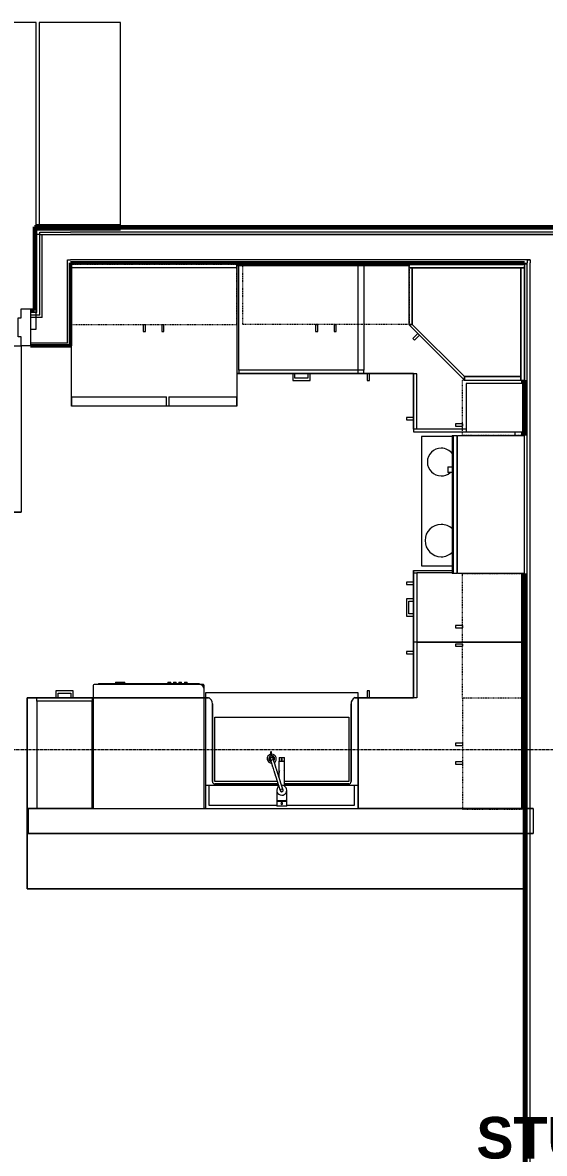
# Model space of a CAD drawing. Header units: inches. Extents: x -4218 to -1830, y 9767 to 12426.
# Drawn here: x -3029.1 to -2916.3, y 11447.9 to 11692.6 of the extents above; entities that cross this region are included whole.
import ezdxf

# ---------------------------------------------------------------- set-up
doc = ezdxf.new("R2010")
doc.units = ezdxf.units.IN
doc.header["$MEASUREMENT"] = 0
doc.linetypes.add('Dash', pattern=[0.25, 0.125, -0.125])
doc.linetypes.add('Grid Line 1_2_', pattern=[0.875, 0.5, -0.125, 0.125, -0.125])
for name, color, linetype, lineweight in [('0-1', 7, 'Continuous', 5), ('0-2', 252, 'Continuous', 9), ('0-3', 10, 'Continuous', 9), ('A-AREA-IDEN', 2, 'Continuous', 9), ('A-DOOR-1', 10, 'Continuous', 9), ('A-DOOR-2', 50, 'Continuous', 20), ('A-DOOR-FRAM-1', 50, 'Continuous', 20), ('A-FLOR-1', 253, 'Continuous', 9), ('A-FLOR-2', 252, 'Continuous', 9), ('A-FLOR-3', 10, 'Continuous', 9), ('A-FLOR-4', 192, 'Continuous', 9), ('A-WALL-1', 7, 'Continuous', 50), ('A-WALL-2', 250, 'Continuous', 13), ('A-WALL-3', 253, 'Continuous', 9), ('A-WALL-4', 252, 'Continuous', 9), ('A-WALL-5', 254, 'Continuous', 9), ('A-WALL-7', 113, 'Continuous', 9), ('I-WALL-1', 7, 'Continuous', 50), ('P-SANR-FIXT-1', 10, 'Continuous', 9), ('P-SANR-FIXT-3', 252, 'Continuous', 9), ('Q-CASE', 31, 'Continuous', 9), ('Q-CASE-1', 253, 'Continuous', 9), ('Q-CASE-2', 252, 'Continuous', 9), ('Q-CASE-3', 10, 'Continuous', 9), ('Q-CASE-4', 10, 'Dash', 9), ('Q-CASE-5', 254, 'Continuous', 9), ('Q-SPCQ-1', 10, 'Continuous', 9), ('Q-SPCQ-2', 253, 'Continuous', 9), ('Q-SPCQ-3', 252, 'Continuous', 9), ('S-GRID-1', 1, 'Grid Line 1_2_', 9)]:
    doc.layers.add(name, color=color, linetype=linetype, lineweight=lineweight)
doc.styles.add('Century Gothic_B', font='GOTHICB.TTF', dxfattribs={"height": 9})

# ---------------------------------------------------------------- blocks, each defined once
blk = doc.blocks.new('Refrigerator_-_Side-by-Side_6047 - 36_ X 30_-1372843-BACKGROUND - 2ND FLOOR')
at = {"layer": 'Q-SPCQ-1'}
for p, q in [((-17.88, 15.58), (17.87, 15.58)), ((-17.88, -14.42), (-17.88, 15.58)), ((-17.88, 15.58), (-3.13, 15.58)), ((-17.88, 15.58), (-17.88, 13.58)), ((-3.13, 13.58), (-3.13, 15.58)), ((-2.63, 15.58), (17.87, 15.58)), ((-2.63, 15.58), (-2.63, 13.58)), ((17.87, 15.58), (17.87, -14.42)), ((17.87, 13.58), (17.87, 15.58)), ((-3.13, 13.58), (-17.88, 13.58)), ((17.87, 13.58), (-2.63, 13.58)), ((17.87, -14.42), (-17.88, -14.42))]:
    blk.add_line(p, q, dxfattribs=at)
blk = doc.blocks.new('Range - 24_ x 30_-V99-BACKGROUND - 2ND FLOOR')
at = {"layer": 'Q-SPCQ-1'}
blk.add_line((29.25, -22), (30, -22), dxfattribs=at)
for centre, radius, start, end in [((6.5, -6), 3.5, 360, 180), ((23.5, -6), 3, 0, 180), ((6.5, -6), 3.5, 180, 223.5717), ((6.5, -6), 3.5, 316.3821, 0), ((23.5, -6), 3, 180, 219.948), ((23.5, -6), 3, 306.1227, 0), ((6.5, -6), 3.5, 261.0228, 278.9772)]:
    blk.add_arc(centre, radius, start, end, dxfattribs=at)
blk = doc.blocks.new('Dishwasher_15404 - 34_ counter-V100-BACKGROUND - 2ND FLOOR')
at = {"layer": 'Q-SPCQ-1'}
for p, q in [((26.68, 0), (24.02, 0)), ((26.87, -22.93), (26.87, -0.2)), ((27.12, -1.09), (26.87, -1.09)), ((27.12, -1.09), (27.12, -22.91)), ((27.37, -4.82), (27.12, -4.82)), ((27.37, -4.82), (27.37, -5.81)), ((27.12, -6.79), (27.37, -6.79)), ((27.37, -5.81), (27.37, -6.79)), ((27.37, -16.15), (27.12, -16.15)), ((27.12, -16.74), (27.37, -16.74)), ((27.37, -16.15), (27.37, -16.74)), ((27.37, -17.33), (27.12, -17.33)), ((27.12, -17.92), (27.37, -17.92)), ((27.37, -18.51), (27.12, -18.51)), ((27.12, -19.1), (27.37, -19.1)), ((27.37, -17.33), (27.37, -17.92)), ((27.37, -18.51), (27.37, -19.1)), ((27.37, -19.69), (27.12, -19.69)), ((27.12, -20.28), (27.37, -20.28)), ((27.37, -19.69), (27.37, -20.28)), ((24.02, -24), (25.8, -24)), ((25.8, -24), (26.68, -24)), ((27.12, -22.91), (26.87, -22.91)), ((26.87, -23.8), (26.87, -22.93))]:
    blk.add_line(p, q, dxfattribs=at)
for centre, radius, start, end in [((26.68, -0.2), 0.197, 360, 90), ((26.68, -0.2), 0.197, 15, 90), ((25.8, -22.93), 1.07, 270, 0), ((26.68, -23.8), 0.197, 270, 0)]:
    blk.add_arc(centre, radius, start, end, dxfattribs=at)
at = {"layer": 'Q-SPCQ-2'}
blk.add_line((0, 0), (0, -24), dxfattribs=at)
at = {"layer": 'Q-SPCQ-3'}
for p, q in [((24.02, 0), (0.02, 0)), ((0.02, -24), (24.02, -24))]:
    blk.add_line(p, q, dxfattribs=at)
blk = doc.blocks.new('30quot_MicrowaveVent_11166 - 70cm miele oven-2804781-BACKGROUND - 2ND FLOOR')
at = {"layer": 'Q-CASE-3'}
for p, q in [((15.68, 15.6), (-14.2, 15.6)), ((-14.2, 15.39), (-14.2, 15.6)), ((-14.2, 14.61), (-14.2, 15.39)), ((15.68, 15.39), (-14.2, 15.39)), ((8.88, 16.6), (7.69, 16.6)), ((7.69, 15.63), (7.69, 16.55)), ((8.88, 16.55), (8.88, 15.63)), ((15.68, 15.6), (15.68, 15.39)), ((15.68, 15.39), (15.68, 14.61)), ((15.68, 14.61), (-14.2, 14.61)), ((-14.2, 0), (-14.2, 14.49)), ((-14.2, 14.49), (15.68, 14.49)), ((15.68, 14.49), (15.68, 0)), ((-14.2, 0), (15.68, 0))]:
    blk.add_line(p, q, dxfattribs=at)
blk = doc.blocks.new('300 Series Wall Hung Cabinet_302 - 36_ x 36_-2570919-BACKGROUND - 2ND FLOOR')
at = {"layer": 'Q-CASE-3'}
for p, q in [((-1.76, 14.69), (-2.25, 14.69)), ((-2.25, 14.69), (-2.25, 13.19)), ((-1.76, 13.19), (-1.76, 14.69)), ((2.24, 14.69), (1.75, 14.69)), ((1.75, 14.69), (1.75, 13.19)), ((2.24, 13.19), (2.24, 14.69)), ((-1.76, 13.19), (-2.25, 13.19)), ((2.24, 13.19), (1.75, 13.19))]:
    blk.add_line(p, q, dxfattribs=at)
at = {"layer": 'Q-CASE-4'}
for p, q in [((-18, 0.19), (-18, 13.19)), ((-18, 13.19), (18, 13.19)), ((18, 13.19), (18, 0.19)), ((18, 0.19), (-18, 0.19))]:
    blk.add_line(p, q, dxfattribs=at)
blk = doc.blocks.new('300 Series Wall Hung Cabinet_302 - 18_ x 36_-2362919-BACKGROUND - 2ND FLOOR')
at = {"layer": 'Q-CASE-3'}
for p, q in [((-2.25, -13.19), (-1.76, -13.19)), ((-2.25, -13.19), (-2.25, -14.69)), ((-1.76, -14.69), (-1.76, -13.19)), ((1.75, -13.19), (2.24, -13.19)), ((1.75, -13.19), (1.75, -14.69)), ((2.24, -14.69), (2.24, -13.19)), ((-2.25, -14.69), (-1.76, -14.69)), ((1.75, -14.69), (2.24, -14.69))]:
    blk.add_line(p, q, dxfattribs=at)
at = {"layer": 'Q-CASE-4'}
for p, q in [((18, -0.19), (-18, -0.19)), ((-18, -0.19), (-18, -13.19)), ((18, -13.19), (18, -0.19)), ((-18, -13.19), (18, -13.19))]:
    blk.add_line(p, q, dxfattribs=at)
blk = doc.blocks.new('Base Cabinet 3 Drawer 230 - Base Cabinet 3 Drawer 230 27_-V101-BACKGROUND - 2ND FLOOR')
at = {"layer": 'Q-CASE-1'}
for p, q in [((-12.76, -0.38), (-12.76, -0.01)), ((14.24, -0.01), (14.24, -0.38)), ((-1.14, -24), (-0.64, -24)), ((2.61, -24), (2.11, -24))]:
    blk.add_line(p, q, dxfattribs=at)
at = {"layer": 'Q-CASE-2'}
for p, q in [((-12.76, 0), (14.24, 0)), ((-12.76, -23.25), (-12.76, -0.38)), ((14.24, -0.38), (14.24, -23.25)), ((-12.76, -23.25), (-12.76, -24)), ((14.24, -23.25), (-12.76, -23.25)), ((-12.76, -24), (14.24, -24)), ((-1.14, -24), (-0.64, -24)), ((2.61, -24), (2.11, -24)), ((14.24, -24), (14.24, -23.25))]:
    blk.add_line(p, q, dxfattribs=at)
at = {"layer": 'Q-CASE-3'}
for p, q in [((-1.14, -24), (-1.14, -25.5)), ((-0.64, -25), (-0.64, -24)), ((2.11, -24), (2.11, -25)), ((2.61, -25.5), (2.61, -24)), ((-1.14, -25.5), (2.61, -25.5)), ((2.11, -25), (-0.64, -25))]:
    blk.add_line(p, q, dxfattribs=at)
at = {"layer": 'Q-CASE-5'}
for p, q in [((-1.14, -24), (-0.64, -24)), ((2.61, -24), (2.11, -24))]:
    blk.add_line(p, q, dxfattribs=at)
blk = doc.blocks.new('Vanity Cabinet-Double Door - 33_-V102-BACKGROUND - 2ND FLOOR')
at = {"layer": 'Q-CASE-1'}
blk.add_line((-15.76, 0), (17.24, 0), dxfattribs=at)
blk.add_line((-15.76, 0), (17.24, 0), dxfattribs=at)
at = {"layer": 'Q-CASE-2'}
for p, q in [((-15.76, 5.09), (-15.76, 0.02)), ((-15.76, 5.09), (-15.76, 0.02)), ((-15.01, 5.09), (-15.01, 0.75)), ((16.49, 0.75), (16.49, 5.09)), ((17.24, 0.02), (17.24, 5.09)), ((17.24, 0.02), (17.24, 5.09)), ((-15.01, 0.75), (-0.34, 0.75)), ((1.82, 0.75), (16.49, 0.75))]:
    blk.add_line(p, q, dxfattribs=at)
blk = doc.blocks.new('Base Cabinet 4 Drawer 254 - Base Cabinet 4 Drawer 254 12_-2569780-BACKGROUND - 2ND FLOOR')
at = {"layer": 'Q-CASE-2'}
for p, q in [((-5.26, 24), (6.74, 24)), ((-5.26, 23.25), (-5.26, 24)), ((6.74, 23.25), (-5.26, 23.25)), ((-5.26, 23.25), (-5.26, 0)), ((-0.64, 24), (-1.14, 24)), ((2.11, 24), (2.61, 24)), ((6.74, 24), (6.74, 23.25)), ((6.74, 0), (6.74, 23.25)), ((-5.26, 0), (6.74, 0))]:
    blk.add_line(p, q, dxfattribs=at)
at = {"layer": 'Q-CASE-3'}
for p, q in [((2.61, 25.5), (-1.14, 25.5)), ((-1.14, 25.5), (-1.14, 24.02)), ((-0.64, 24.02), (-0.64, 25)), ((-0.64, 25), (2.11, 25)), ((2.11, 25), (2.11, 24.02)), ((2.61, 24.02), (2.61, 25.5))]:
    blk.add_line(p, q, dxfattribs=at)
blk = doc.blocks.new('kitchen_faucet_14143 - kitchen_faucet_14143-V80-BACKGROUND - 2ND FLOOR')
at = {"layer": 'P-SANR-FIXT-1'}
for p, q in [((-6.3, 0.57), (-7.09, 0.57)), ((-7.09, -0.57), (-7.09, 0.57)), ((-0.9, 0.59), (-6.3, 0.59)), ((-6.3, 0.51), (-6.3, 0.59)), ((-6.3, 0.42), (-6.3, 0.5)), ((-6.3, 0.3), (-6.3, 0.4)), ((-6.3, 0.29), (-6.3, 0.15)), ((-6.3, 0.15), (-6.3, 0.29)), ((-6.3, 0.15), (-6.3, -0.15)), ((-6.3, -0.15), (-6.3, 0.15)), ((-3.97, 0.59), (-4.89, 0.59)), ((2.26, 1.08), (0, 1.08)), ((2.34, 1.02), (2.1, 1.02)), ((2.26, 1.08), (2.26, -1.08)), ((3.44, 1.08), (2.34, 1.08)), ((2.34, -1.08), (2.34, 1.08)), ((3.44, 1.08), (3.44, -1.08)), ((-7.58, -2.2), (-8.24, -2.2)), ((-8.24, -2.4), (-7.58, -2.4)), ((-7.41, -2.04), (-6.99, -1.91)), ((-7.09, -0.57), (-6.3, -0.57)), ((-6.3, -0.15), (-6.3, -0.29)), ((-6.3, -0.29), (-6.3, -0.15)), ((-6.3, -0.4), (-6.3, -0.3)), ((-6.3, -0.5), (-6.3, -0.42)), ((-6.3, -0.59), (-6.3, -0.57)), ((-6.3, -0.59), (-2.83, -0.59)), ((-4.89, -0.59), (-3.97, -0.59)), ((-0.94, -0.59), (-0.9, -0.59)), ((0, -1.08), (2.26, -1.08)), ((2.1, -1.02), (2.34, -1.02)), ((2.34, -1.08), (3.44, -1.08)), ((-6.81, -2.46), (-7.23, -2.59))]:
    blk.add_line(p, q, dxfattribs=at)
at = {"layer": 'P-SANR-FIXT-1', "flags": 128}
for points in [[(-0.06, 0.29), (-0.07, 0.29), (-0.07, 0.29), (-0.07, 0.29), (-0.07, 0.29), (-0.07, 0.29), (-0.08, 0.28), (-0.08, 0.28), (-0.09, 0.28), (-0.1, 0.28), (-0.1, 0.28), (-0.11, 0.27), (-0.26, 0.23), (-0.28, 0.22), (-0.3, 0.22), (-0.46, 0.16), (-0.49, 0.16), (-0.51, 0.15), (-0.54, 0.14), (-0.57, 0.13), (-0.6, 0.12), (-0.63, 0.11), (-0.66, 0.1), (-0.69, 0.09), (-0.72, 0.08), (-0.75, 0.07), (-0.78, 0.06), (-0.82, 0.05), (-0.85, 0.04), (-0.89, 0.03), (-0.92, 0.02), (-0.96, 0.01), (-1, 0), (-1.04, -0.02), (-1.07, -0.03), (-1.11, -0.04), (-1.15, -0.05), (-1.2, -0.07), (-1.24, -0.08), (-1.28, -0.09), (-1.32, -0.11), (-1.37, -0.12), (-1.41, -0.14), (-1.46, -0.15), (-1.5, -0.16), (-1.55, -0.18), (-1.6, -0.19), (-1.65, -0.21), (-1.69, -0.23), (-1.74, -0.24), (-1.79, -0.26), (-2.49, -0.48), (-2.55, -0.5), (-2.61, -0.51), (-2.67, -0.53), (-2.72, -0.55), (-2.78, -0.57), (-2.84, -0.59), (-2.9, -0.61), (-2.96, -0.62), (-3.02, -0.64), (-3.08, -0.66), (-3.14, -0.68), (-3.19, -0.7), (-3.25, -0.72), (-3.31, -0.74), (-3.37, -0.76), (-3.43, -0.77), (-3.49, -0.79), (-3.55, -0.81), (-3.61, -0.83), (-3.67, -0.85), (-3.73, -0.87), (-3.79, -0.89), (-3.85, -0.91), (-3.91, -0.92), (-3.97, -0.94), (-4.03, -0.96), (-4.09, -0.98), (-4.15, -1), (-4.21, -1.02), (-4.26, -1.04), (-4.32, -1.05), (-4.94, -1.25), (-4.99, -1.27), (-5.04, -1.28), (-5.09, -1.3), (-5.15, -1.31), (-5.2, -1.33), (-5.44, -1.41), (-5.48, -1.42), (-5.53, -1.43), (-5.57, -1.45), (-5.62, -1.46), (-5.66, -1.48), (-5.7, -1.49), (-5.75, -1.5), (-5.79, -1.52), (-5.83, -1.53), (-5.87, -1.54), (-5.91, -1.56), (-5.95, -1.57), (-5.99, -1.58), (-6.02, -1.59), (-6.06, -1.6), (-6.1, -1.61), (-6.13, -1.63), (-6.17, -1.64), (-6.2, -1.65), (-6.23, -1.66), (-6.26, -1.67), (-6.3, -1.68), (-6.33, -1.69), (-6.36, -1.7), (-6.38, -1.71), (-6.41, -1.71), (-6.44, -1.72), (-6.47, -1.73), (-6.49, -1.74), (-6.52, -1.75), (-6.54, -1.76), (-6.57, -1.76), (-6.59, -1.77), (-6.61, -1.78), (-6.63, -1.78), (-6.65, -1.79), (-6.67, -1.8), (-6.69, -1.8), (-6.71, -1.81), (-6.73, -1.81), (-6.74, -1.82), (-6.76, -1.82), (-6.77, -1.83), (-6.79, -1.83), (-6.8, -1.84), (-6.81, -1.84), (-6.83, -1.84), (-6.84, -1.85), (-6.85, -1.85), (-6.86, -1.85), (-6.87, -1.86), (-6.87, -1.86), (-6.88, -1.86), (-6.89, -1.86), (-6.89, -1.87), (-6.9, -1.87), (-6.9, -1.87), (-6.9, -1.87), (-6.91, -1.87), (-6.91, -1.87), (-6.91, -1.87)], [(0.27, 0.18), (0.21, 0.23), (0.15, 0.28), (0.08, 0.3), (0, 0.3), (-0.08, 0.28), (-0.15, 0.25), (-0.2, 0.2), (-0.24, 0.13), (-0.27, 0.06), (-0.27, -0.02)], [(-0.22, -0.16), (-0.17, -0.22), (-0.1, -0.26), (-0.03, -0.28), (0.05, -0.29), (0.13, -0.27), (0.19, -0.23), (0.25, -0.18), (0.29, -0.12), (0.31, -0.04), (0.32, 0.03), (0.3, 0.11), (0.27, 0.18)], [(-6.56, -2), (-6.61, -1.94), (-6.67, -1.9), (-6.74, -1.87), (-6.82, -1.86), (-6.9, -1.87), (-6.97, -1.9), (-7.03, -1.94), (-7.08, -2), (-7.1, -2.08), (-7.11, -2.15)], [(-7.11, -2.15), (-7.1, -2.23), (-7.08, -2.3), (-7.03, -2.36), (-6.97, -2.41), (-6.9, -2.44), (-6.82, -2.45), (-6.74, -2.44), (-6.67, -2.41), (-6.61, -2.36), (-6.56, -2.3), (-6.53, -2.23), (-6.52, -2.15)], [(0.11, -0.27), (0.11, -0.27), (0.11, -0.27), (0.11, -0.28), (0.11, -0.28), (0.1, -0.28), (0.1, -0.28), (0.09, -0.28), (0.09, -0.28), (0.08, -0.28), (0.07, -0.29), (0.06, -0.29), (-0.08, -0.34), (-0.1, -0.34), (-0.12, -0.35), (-0.14, -0.35), (-0.16, -0.36), (-0.18, -0.37), (-0.2, -0.37), (-0.23, -0.38), (-0.25, -0.39), (-0.27, -0.4), (-0.3, -0.4), (-0.32, -0.41), (-0.35, -0.42), (-0.38, -0.43), (-0.41, -0.44), (-0.44, -0.45), (-0.46, -0.46), (-0.5, -0.47), (-0.53, -0.48), (-0.56, -0.49), (-0.59, -0.5), (-0.62, -0.51), (-0.66, -0.52), (-0.69, -0.53), (-0.73, -0.54), (-0.77, -0.55), (-0.8, -0.56), (-0.84, -0.58), (-0.88, -0.59), (-0.92, -0.6), (-0.96, -0.61), (-1, -0.63), (-1.04, -0.64), (-1.08, -0.65), (-1.13, -0.67), (-1.17, -0.68), (-1.22, -0.69), (-1.26, -0.71), (-1.31, -0.72), (-1.35, -0.74), (-1.4, -0.75), (-1.45, -0.77), (-1.5, -0.78), (-1.54, -0.8), (-1.59, -0.81), (-1.64, -0.83), (-1.69, -0.84), (-1.75, -0.86), (-1.8, -0.88), (-1.85, -0.89), (-1.9, -0.91), (-1.96, -0.93), (-2.01, -0.94), (-2.06, -0.96), (-2.12, -0.98), (-2.18, -1), (-2.23, -1.01), (-2.29, -1.03), (-2.34, -1.05), (-2.4, -1.07), (-2.46, -1.09), (-2.52, -1.1), (-2.57, -1.12), (-2.63, -1.14), (-2.69, -1.16), (-2.75, -1.18), (-2.81, -1.2), (-2.87, -1.21), (-2.93, -1.23), (-2.99, -1.25), (-3.05, -1.27), (-3.1, -1.29), (-3.16, -1.31), (-3.22, -1.33), (-3.28, -1.35), (-3.34, -1.37), (-3.4, -1.38), (-3.46, -1.4), (-3.52, -1.42), (-3.58, -1.44), (-3.64, -1.46), (-3.7, -1.48), (-3.76, -1.5), (-3.82, -1.52), (-3.88, -1.53), (-3.94, -1.55), (-4, -1.57), (-4.05, -1.59), (-4.11, -1.61), (-4.74, -1.8), (-4.79, -1.82), (-4.84, -1.84), (-4.89, -1.85), (-4.94, -1.87), (-4.99, -1.89), (-5.22, -1.96), (-5.27, -1.97), (-5.32, -1.99), (-5.36, -2), (-5.41, -2.02), (-5.45, -2.03), (-5.49, -2.04), (-5.54, -2.06), (-5.58, -2.07), (-5.62, -2.08), (-5.66, -2.1), (-5.7, -2.11), (-5.74, -2.12), (-5.78, -2.13), (-5.82, -2.15), (-5.85, -2.16), (-5.89, -2.17), (-5.93, -2.18), (-5.96, -2.19), (-6, -2.2), (-6.03, -2.21), (-6.06, -2.22), (-6.09, -2.23), (-6.13, -2.24), (-6.16, -2.25), (-6.19, -2.26), (-6.21, -2.27), (-6.24, -2.28), (-6.27, -2.29), (-6.3, -2.3), (-6.32, -2.3), (-6.35, -2.31), (-6.37, -2.32), (-6.39, -2.33), (-6.42, -2.33), (-6.44, -2.34), (-6.46, -2.35), (-6.48, -2.35), (-6.5, -2.36), (-6.52, -2.37), (-6.54, -2.37), (-6.55, -2.38), (-6.57, -2.38), (-6.59, -2.39), (-6.6, -2.39), (-6.61, -2.4), (-6.63, -2.4), (-6.64, -2.41), (-6.65, -2.41), (-6.66, -2.41), (-6.67, -2.42), (-6.68, -2.42), (-6.69, -2.42), (-6.7, -2.42), (-6.7, -2.43), (-6.71, -2.43), (-6.72, -2.43), (-6.72, -2.43), (-6.72, -2.43), (-6.73, -2.43), (-6.73, -2.43), (-6.73, -2.43), (-6.73, -2.43)]]:
    blk.add_lwpolyline(points, dxfattribs=at)
at = {"layer": 'P-SANR-FIXT-1'}
for centre, radius, start, end in [((-6.69, 0), 0.118, 0, 180), ((0, 0), 1.08, 360, 180), ((2.88, 0), 0.197, 0, 180), ((-6.83, -2.16), 0.984, 34.6289, 180), ((-6.83, -2.16), 0.984, 180, 183.6246), ((-6.83, -2.16), 0.984, 195, 360), ((-6.83, -2.16), 0.63, 45, 180), ((-6.83, -2.16), 0.63, 180, 349.6916), ((-6.83, -2.16), 0.591, 168.6397, 180), ((-6.83, -2.16), 0.591, 180, 227.1165), ((-6.83, -2.16), 0.591, 47.2269, 168.6397), ((-6.83, -2.16), 0.591, 227.1165, 345.2352), ((-6.69, 0), 0.118, 180, 360), ((0, 0), 1.08, 180, 182.3811), ((0, 0), 1.08, 212.5288, 360), ((2.88, 0), 0.197, 180, 0)]:
    blk.add_arc(centre, radius, start, end, dxfattribs=at)
for centre, major_axis, ratio, start_param, end_param in [((-3.97, 0), (0, 0.591), 0.906308, 6.021386, 6.806784), ((-8.24, -2.3), (0, 0.0984), 0.984808, 4.712389, 7.853982), ((-8.24, -2.3), (0, 0.0984), 0.984808, 1.570796, 4.712389), ((-3.97, 0), (0, 0.591), 0.906308, 2.617994, 3.403392)]:
    blk.add_ellipse(centre, major_axis=major_axis, ratio=ratio, start_param=start_param, end_param=end_param, dxfattribs=at)
blk = doc.blocks.new('Stainless Steel Farmhous Kitchen Sink - Stainless Steel Farmhous Kitchen Sink-V103-BACKGROUND - 2ND FLOOR')
at = {"layer": 'P-SANR-FIXT-1'}
for p, q in [((-31, -16.96), (-31, -3)), ((-31, -3), (-17.08, -3)), ((-15.62, -3), (-2, -3)), ((-2, -3), (-2, -16.96)), ((-2, -16.96), (-31, -16.96)), ((-33, -21.17), (-33, -22.2)), ((0, -22.2), (0, -21.17)), ((-33, -22.2), (0, -22.2))]:
    blk.add_line(p, q, dxfattribs=at)
at = {"layer": 'P-SANR-FIXT-3'}
for p, q in [((-17.09, -2.25), (-33, -2.25)), ((-33, -2.25), (-33, -21.17)), ((0, -2.25), (-15.85, -2.25)), ((0, -21.17), (0, -2.25))]:
    blk.add_line(p, q, dxfattribs=at)
blk = doc.blocks.new('308 - 308-2727437-BACKGROUND - 2ND FLOOR')
at = {"layer": 'Q-CASE'}
for p, q in [((-11.25, -13.19), (-12, -13.19)), ((-12, -13.19), (0, -25.19)), ((0, -24.44), (-11.25, -13.19)), ((0, -25.19), (0, -24.44))]:
    blk.add_line(p, q, dxfattribs=at)
at = {"layer": 'Q-CASE-3'}
for p, q in [((13, -0.19), (-12, -0.19)), ((-12, -0.19), (-12, -0.94)), ((-11.25, -0.94), (-12, -0.94)), ((-12, -0.94), (-12, -13.19)), ((-12, -0.94), (13, -0.94)), ((12.25, -0.94), (-11.25, -0.94)), ((-11.25, -0.94), (-11.25, -13.19)), ((-11.25, -13.19), (-11.25, -0.94)), ((12.25, -24.44), (12.25, -0.94)), ((13, -0.94), (12.25, -0.94)), ((12.25, -0.94), (12.25, -25.19)), ((13, -0.94), (13, -0.19)), ((13, -25.19), (13, -0.94)), ((-12, -13.19), (-11.25, -13.19)), ((-11.25, -13.19), (0, -24.44)), ((-10.05, -15.14), (-11.11, -16.2)), ((-11.11, -16.2), (-10.76, -16.55)), ((-10.76, -16.55), (-9.7, -15.49)), ((0, -24.44), (12.25, -24.44)), ((12.25, -24.44), (0, -24.44)), ((0, -24.44), (0, -25.19)), ((12.25, -25.19), (12.25, -24.44)), ((0, -25.19), (12.25, -25.19)), ((12.25, -25.19), (13, -25.19))]:
    blk.add_line(p, q, dxfattribs=at)
blk = doc.blocks.new('Base Cabinet Corner 197 - Base Cabinet Corner 197-V112-BACKGROUND - 2ND FLOOR')
at = {"layer": 'Q-CASE-1'}
for p, q in [((12.74, 0), (12.74, -0.38)), ((10.24, -24), (10.73, -24)), ((-22.89, -36), (-23.26, -36))]:
    blk.add_line(p, q, dxfattribs=at)
at = {"layer": 'Q-CASE-2'}
for p, q in [((12.74, -12.63), (12.74, -24)), ((0.74, -23.25), (0.74, -23.98)), ((12.74, -23.25), (0.74, -23.25)), ((0.74, -23.25), (0.74, -23.98)), ((12.74, -24), (0.74, -24)), ((10.24, -24), (10.73, -24)), ((0.73, -36), (-22.89, -36))]:
    blk.add_line(p, q, dxfattribs=at)
at = {"layer": 'Q-CASE-3'}
for p, q in [((0.74, -24), (0.74, -36)), ((0.74, -24), (0.74, -36)), ((10.24, -24), (10.24, -25.5)), ((10.73, -25.5), (10.73, -24)), ((10.24, -25.5), (10.73, -25.5)), ((0.73, -34), (0.73, -33.51)), ((2.23, -33.51), (0.73, -33.51)), ((0.73, -34), (2.23, -34)), ((2.23, -34), (2.23, -33.51))]:
    blk.add_line(p, q, dxfattribs=at)
at = {"layer": 'Q-CASE-5'}
for p, q in [((-23.26, 0), (-22.89, 0)), ((-23.26, -36), (-23.26, 0)), ((-22.89, 0), (2.11, 0)), ((2.11, 0), (12.74, 0))]:
    blk.add_line(p, q, dxfattribs=at)
blk = doc.blocks.new('300 Series Wall Hung Cabinet_302 - 27_ X 36_-2605031-BACKGROUND - 2ND FLOOR')
at = {"layer": 'Q-CASE-3'}
for p, q in [((-1.76, 14.69), (-2.25, 14.69)), ((-2.25, 14.69), (-2.25, 13.19)), ((-1.76, 13.19), (-1.76, 14.69)), ((2.24, 14.69), (1.75, 14.69)), ((1.75, 14.69), (1.75, 13.19)), ((2.24, 13.19), (2.24, 14.69)), ((-1.76, 13.19), (-2.25, 13.19)), ((2.24, 13.19), (1.75, 13.19))]:
    blk.add_line(p, q, dxfattribs=at)
at = {"layer": 'Q-CASE-4'}
for p, q in [((-13.5, 0.19), (-13.5, 13.19)), ((-13.5, 13.19), (13.5, 13.19)), ((13.5, 13.19), (13.5, 0.19)), ((13.5, 0.19), (-13.5, 0.19))]:
    blk.add_line(p, q, dxfattribs=at)
blk = doc.blocks.new('Base Cabinet Corner 197 - Base Cabinet Corner 197-V113-BACKGROUND - 2ND FLOOR')
at = {"layer": 'Q-CASE-1'}
for p, q in [((10.73, 24), (10.24, 24)), ((-23.26, 0.38), (-23.26, 0)), ((12.74, 0), (12.74, 0.38))]:
    blk.add_line(p, q, dxfattribs=at)
at = {"layer": 'Q-CASE-2'}
for p, q in [((0.74, 36), (-23.26, 36)), ((-23.26, 36), (-23.26, 0.38)), ((0.74, 23.25), (0.74, 36)), ((0.74, 24), (0.74, 36)), ((0.73, 33.51), (0.73, 34)), ((12.74, 24), (0.74, 24)), ((0.74, 23.25), (0.74, 24)), ((12.74, 23.25), (0.74, 23.25)), ((10.73, 24), (10.24, 24)), ((12.74, 0.38), (12.74, 24))]:
    blk.add_line(p, q, dxfattribs=at)
at = {"layer": 'Q-CASE-3'}
for p, q in [((2.23, 34), (0.74, 34)), ((0.74, 33.51), (2.23, 33.51)), ((2.23, 33.51), (2.23, 34)), ((10.73, 25.5), (10.24, 25.5)), ((10.24, 25.5), (10.24, 24)), ((10.73, 24), (10.73, 25.5))]:
    blk.add_line(p, q, dxfattribs=at)
at = {"layer": 'Q-CASE-5'}
blk.add_line((-23.26, 0), (12.74, 0), dxfattribs=at)
blk = doc.blocks.new('300 Series Wall Hung Cabinet_301 - 12_-2218017-BACKGROUND - 2ND FLOOR')
at = {"layer": 'Q-CASE-3'}
for p, q in [((-3.51, 14.69), (-4, 14.69)), ((-4, 14.69), (-4, 13.19)), ((-3.51, 13.19), (-3.51, 14.69)), ((5.25, 12.44), (-5.25, 12.44)), ((-5.25, 12.44), (-5.25, 0.19)), ((-3.51, 13.19), (-4, 13.19)), ((5.25, 0.19), (5.25, 12.44)), ((-5.25, 0.19), (5.25, 0.19))]:
    blk.add_line(p, q, dxfattribs=at)
at = {"layer": 'Q-CASE-4'}
for p, q in [((-6, 0.19), (-6, 13.19)), ((-6, 13.19), (6, 13.19)), ((6, 13.19), (6, 0.19)), ((6, 0.19), (-6, 0.19))]:
    blk.add_line(p, q, dxfattribs=at)
blk = doc.blocks.new('Single Door 1 Drawer 211 - 211 Base Cabinet Single Door1 Drawer 15_-V124-BACKGROUND - 2ND FLOOR')
at = {"layer": 'Q-CASE-1'}
for p, q in [((1.73, 24), (1.24, 24)), ((-11.26, 0.38), (-11.26, 0))]:
    blk.add_line(p, q, dxfattribs=at)
at = {"layer": 'Q-CASE-2'}
for p, q in [((-11.26, 24), (3.74, 24)), ((-11.26, 23.25), (-11.26, 24)), ((3.74, 23.25), (-11.26, 23.25)), ((-11.26, 23.25), (-11.26, 0.38)), ((-5.14, 24), (-5.64, 24)), ((-2.39, 24), (-1.89, 24)), ((1.73, 24), (1.24, 24)), ((3.74, 24), (3.74, 23.25)), ((3.74, 15.6), (3.74, 23.25)), ((3.74, 14.49), (3.74, 14.61))]:
    blk.add_line(p, q, dxfattribs=at)
at = {"layer": 'Q-CASE-3'}
for p, q in [((-1.89, 25.5), (-5.64, 25.5)), ((-5.64, 25.5), (-5.64, 24)), ((-5.14, 24), (-5.14, 25)), ((-5.14, 25), (-2.39, 25)), ((-2.39, 25), (-2.39, 24)), ((-1.89, 24), (-1.89, 25.5)), ((1.73, 25.5), (1.24, 25.5)), ((1.24, 25.5), (1.24, 24)), ((1.73, 24), (1.73, 25.5))]:
    blk.add_line(p, q, dxfattribs=at)
at = {"layer": 'Q-CASE-5'}
blk.add_line((-11.26, 0), (3.61, 0), dxfattribs=at)
blk = doc.blocks.new('300 Series Wall Hung Cabinet_302 - 24_ X 36_-2573584-BACKGROUND - 2ND FLOOR')
at = {"layer": 'Q-CASE-3'}
for p, q in [((-2.25, -13.19), (-1.76, -13.19)), ((-2.25, -13.19), (-2.25, -14.69)), ((-1.76, -14.69), (-1.76, -13.19)), ((1.75, -13.19), (2.24, -13.19)), ((1.75, -13.19), (1.75, -14.69)), ((2.24, -14.69), (2.24, -13.19)), ((-2.25, -14.69), (-1.76, -14.69)), ((1.75, -14.69), (2.24, -14.69))]:
    blk.add_line(p, q, dxfattribs=at)
at = {"layer": 'Q-CASE-4'}
for p, q in [((12, -0.19), (-12, -0.19)), ((-12, -0.19), (-12, -13.19)), ((12, -13.19), (12, -0.19)), ((-12, -13.19), (12, -13.19))]:
    blk.add_line(p, q, dxfattribs=at)
blk = doc.blocks.new('CTR - 1st Phase - Unit Layouts_rvt-1-BACKGROUND - 2ND FLOOR')
at = {"layer": 'A-WALL-1'}
for p, q in [((-2920.57, 11640.61), (-2982.77, 11640.61)), ((-2982.77, 11640.61), (-2982.77, 11640.24)), ((-2982.77, 11640.24), (-2945.57, 11640.24)), ((-2920.57, 11640.24), (-2920.57, 11640.61)), ((-2920.95, 11615.24), (-2920.95, 11614.49)), ((-2920.57, 11603.24), (-2920.57, 11615.24)), ((-2920.95, 11603.99), (-2920.95, 11603.24)), ((-2920.95, 11573.36), (-2920.95, 11522.36)), ((-2920.57, 11522.36), (-2920.57, 11573.36)), ((-2920.95, 11522.36), (-2920.57, 11522.36))]:
    blk.add_line(p, q, dxfattribs=at)
at = {"layer": 'A-WALL-3'}
for p, q in [((-2920.57, 11640.61), (-2982.77, 11640.61)), ((-2945.57, 11640.24), (-2920.95, 11640.24)), ((-2920.57, 11640.61), (-2920.57, 11640.24)), ((-2920.57, 11603.24), (-2920.57, 11615.24)), ((-2920.57, 11522.36), (-2920.57, 11573.36)), ((-3013.82, 11522.49), (-3027.92, 11522.49)), ((-3027.92, 11517.11), (-3027.92, 11522.49)), ((-2989.57, 11522.49), (-2989.82, 11522.49)), ((-2920.95, 11522.49), (-2956.57, 11522.49)), ((-2920.95, 11522.49), (-2920.57, 11522.49)), ((-2918.7, 11522.49), (-2920.57, 11522.49)), ((-2918.7, 11522.49), (-2918.7, 11517.11)), ((-3027.92, 11517.11), (-2918.7, 11517.11))]:
    blk.add_line(p, q, dxfattribs=at)
at = {"layer": 'A-WALL-4'}
for p, q in [((-2982.77, 11640.24), (-2982.77, 11640.61)), ((-2982.77, 11640.24), (-2945.57, 11640.24)), ((-2920.95, 11615.24), (-2920.95, 11614.49)), ((-2920.95, 11603.99), (-2920.95, 11603.24)), ((-2920.95, 11573.36), (-2920.95, 11522.36)), ((-3027.92, 11522.49), (-2920.95, 11522.49)), ((-3027.92, 11522.49), (-3027.92, 11517.11)), ((-2920.57, 11522.36), (-2920.95, 11522.36)), ((-2920.57, 11522.49), (-2918.7, 11522.49)), ((-2918.7, 11522.49), (-2918.7, 11517.11)), ((-2918.7, 11517.11), (-3027.92, 11517.11))]:
    blk.add_line(p, q, dxfattribs=at)
at = {"layer": 'A-WALL-5'}
for p, q in [((-2920.57, 11615.24), (-2920.57, 11640.24)), ((-2920.57, 11522.49), (-2920.95, 11522.49))]:
    blk.add_line(p, q, dxfattribs=at)
at = {"layer": 'A-WALL-7'}
for p, q in [((-2982.77, 11640.61), (-2982.77, 11640.24)), ((-2920.57, 11640.61), (-2982.77, 11640.61)), ((-2982.77, 11640.61), (-2920.57, 11640.61)), ((-2982.77, 11640.24), (-2982.77, 11640.61)), ((-2982.77, 11640.24), (-2982.77, 11639.61)), ((-2982.77, 11639.61), (-2982.77, 11640.24)), ((-2920.57, 11640.24), (-2920.57, 11640.61)), ((-2920.57, 11640.24), (-2920.57, 11640.61)), ((-2920.57, 11615.24), (-2920.57, 11640.24)), ((-2920.57, 11615.24), (-2920.57, 11640.24)), ((-2982.77, 11616.62), (-2944.57, 11616.62)), ((-2944.57, 11616.62), (-2982.77, 11616.62)), ((-2944.57, 11616.62), (-2944.57, 11603.99)), ((-2944.57, 11616.62), (-2944.57, 11603.99)), ((-2920.57, 11603.99), (-2920.57, 11615.24)), ((-2920.57, 11603.99), (-2920.57, 11615.24)), ((-2944.57, 11603.99), (-2933.2, 11603.99)), ((-2944.57, 11603.99), (-2933.2, 11603.99)), ((-2942.82, 11602.99), (-2942.82, 11574.99)), ((-2936.17, 11602.99), (-2942.82, 11602.99)), ((-2942.82, 11602.99), (-2942.82, 11574.99)), ((-2936.17, 11602.99), (-2942.82, 11602.99)), ((-2935.06, 11602.99), (-2935.18, 11602.99)), ((-2935.06, 11602.99), (-2935.18, 11602.99)), ((-2920.95, 11603.99), (-2920.57, 11603.99)), ((-2920.95, 11603.99), (-2920.57, 11603.99)), ((-2944.57, 11546.49), (-2944.57, 11573.99)), ((-2944.57, 11573.99), (-2936.17, 11573.99)), ((-2944.57, 11573.99), (-2936.17, 11573.99)), ((-2944.57, 11573.99), (-2944.57, 11546.49)), ((-2942.82, 11574.99), (-2936.17, 11574.99)), ((-2942.82, 11574.99), (-2936.17, 11574.99)), ((-2935.18, 11574.99), (-2935.06, 11574.99)), ((-2935.18, 11574.99), (-2935.06, 11574.99)), ((-2935.18, 11573.99), (-2935.06, 11573.99)), ((-2935.18, 11573.99), (-2935.06, 11573.99)), ((-2920.57, 11573.36), (-2920.57, 11522.36)), ((-2920.57, 11573.36), (-2920.57, 11522.36)), ((-3028.16, 11505.11), (-3028.16, 11546.49)), ((-3028.16, 11546.49), (-2988.87, 11546.49)), ((-3028.16, 11546.49), (-3028.16, 11505.11)), ((-2988.87, 11546.49), (-3028.16, 11546.49)), ((-2957.28, 11546.49), (-2944.57, 11546.49)), ((-2944.57, 11546.49), (-2957.28, 11546.49)), ((-2988.07, 11545.17), (-2988.07, 11528.32)), ((-2988.07, 11528.32), (-2988.07, 11545.17)), ((-2958.07, 11528.32), (-2958.07, 11545.17)), ((-2958.07, 11545.17), (-2958.07, 11528.32)), ((-2987.57, 11527.82), (-2973.79, 11527.82)), ((-2973.79, 11527.82), (-2987.57, 11527.82)), ((-2972.49, 11527.82), (-2958.57, 11527.82)), ((-2958.57, 11527.82), (-2972.49, 11527.82)), ((-2920.57, 11522.36), (-2920.57, 11505.11)), ((-2920.57, 11522.36), (-2920.57, 11505.11)), ((-2920.57, 11505.11), (-3028.16, 11505.11)), ((-3028.16, 11505.11), (-2920.57, 11505.11))]:
    blk.add_line(p, q, dxfattribs=at)
for centre, radius, start, end in [((-2989.57, 11545.17), 1.5, 0, 61.8441), ((-2989.57, 11545.17), 1.5, 360, 61.8441), ((-2956.57, 11545.17), 1.5, 118.1559, 180), ((-2956.57, 11545.17), 1.5, 118.1559, 180), ((-2987.57, 11528.32), 0.5, 180, 270), ((-2987.57, 11528.32), 0.5, 180, 270), ((-2958.57, 11528.32), 0.5, 270, 0), ((-2958.57, 11528.32), 0.5, 270, 0)]:
    blk.add_arc(centre, radius, start, end, dxfattribs=at)
at = {"layer": '0-2'}
for name, p in [('300 Series Wall Hung Cabinet_302 - 18_ x 36_-2362919-BACKGROUND - 2ND FLOOR', (-3000.77, 11640.43)), ('Base Cabinet 3 Drawer 230 - Base Cabinet 3 Drawer 230 27_-V101-BACKGROUND - 2ND FLOOR', (-2969.56, 11640.62)), ('308 - 308-2727437-BACKGROUND - 2ND FLOOR', (-2933.57, 11640.43)), ('Base Cabinet 4 Drawer 254 - Base Cabinet 4 Drawer 254 12_-2569780-BACKGROUND - 2ND FLOOR', (-3020.81, 11522.47)), ('Vanity Cabinet-Double Door - 33_-V102-BACKGROUND - 2ND FLOOR', (-2973.81, 11522.47))]:
    blk.add_blockref(name, p, dxfattribs=at)
for name, p, rotation in [('Refrigerator_-_Side-by-Side_6047 - 36_ X 30_-1372843-BACKGROUND - 2ND FLOOR', (-3000.65, 11625.19), 180), ('300 Series Wall Hung Cabinet_302 - 36_ x 36_-2570919-BACKGROUND - 2ND FLOOR', (-2963.51, 11640.43), 180), ('Base Cabinet Corner 197 - Base Cabinet Corner 197-V112-BACKGROUND - 2ND FLOOR', (-2920.57, 11617.35), 269.999999999966), ('300 Series Wall Hung Cabinet_301 - 12_-2218017-BACKGROUND - 2ND FLOOR', (-2920.76, 11609.24), 89.9999999999676), ('Range - 24_ x 30_-V99-BACKGROUND - 2ND FLOOR', (-2944.57, 11573.99), 89.99999999998609), ('30quot_MicrowaveVent_11166 - 70cm miele oven-2804781-BACKGROUND - 2ND FLOOR', (-2920.57, 11587.56), 89.99999999996842), ('Single Door 1 Drawer 211 - 211 Base Cabinet Single Door1 Drawer 15_-V124-BACKGROUND - 2ND FLOOR', (-2920.57, 11569.75), 89.99999999997033), ('300 Series Wall Hung Cabinet_302 - 27_ X 36_-2605031-BACKGROUND - 2ND FLOOR', (-2920.76, 11559.86), 89.9999999999676), ('Base Cabinet Corner 197 - Base Cabinet Corner 197-V113-BACKGROUND - 2ND FLOOR', (-2920.57, 11545.75), 89.99999999997232), ('Dishwasher_15404 - 34_ counter-V100-BACKGROUND - 2ND FLOOR', (-3013.82, 11522.47), 89.99999999999059), ('Stainless Steel Farmhous Kitchen Sink - Stainless Steel Farmhous Kitchen Sink-V103-BACKGROUND - 2ND FLOOR', (-2989.57, 11525.32), 180), ('300 Series Wall Hung Cabinet_302 - 24_ X 36_-2573584-BACKGROUND - 2ND FLOOR', (-2920.76, 11534.36), 269.9999999999677), ('kitchen_faucet_14143 - kitchen_faucet_14143-V80-BACKGROUND - 2ND FLOOR', (-2973.07, 11526.45), 269.9999999999605)]:
    blk.add_blockref(name, p, dxfattribs=dict(at, rotation=rotation))
blk = doc.blocks.new('HOLLOW METAL - UNIT DOOR-2191980-BACKGROUND - 2ND FLOOR')
at = {"layer": 'A-DOOR-1'}
blk.add_arc((18, -4.125), 36, 180, 270, dxfattribs=at)
at = {"layer": 'A-DOOR-2'}
for p, q in [((16.25, -4.125), (18, -4.125)), ((16.25, -40.125), (16.25, -4.125)), ((18, -4.125), (18, -40.125)), ((18, -40.125), (16.25, -40.125))]:
    blk.add_line(p, q, dxfattribs=at)
at = {"layer": 'A-DOOR-FRAM-1'}
for p, q in [((-20, 3.875), (-18, 3.875)), ((-20, -4.125), (-20, 3.875)), ((-18, 3.875), (-18, 1.9375)), ((18, 3.875), (20, 3.875)), ((18, 1.9375), (18, 3.875)), ((20, 3.875), (20, -4.125)), ((-18, 1.9375), (-17.375, 1.9375)), ((-17.375, 1.9375), (-17.375, -2.1875)), ((17.375, 1.9375), (18, 1.9375)), ((17.375, -2.1875), (17.375, 1.9375)), ((-18, -2.1875), (-18, -4.125)), ((-17.375, -2.1875), (-18, -2.1875)), ((18, -2.1875), (17.375, -2.1875)), ((18, -4.125), (18, -2.1875)), ((-18, -4.125), (-20, -4.125)), ((20, -4.125), (18, -4.125))]:
    blk.add_line(p, q, dxfattribs=at)
blk = doc.blocks.new('CTR - 1st Phase - Common Walls_rvt-1-BACKGROUND - 2ND FLOOR')
at = {"layer": 'A-FLOR-1'}
for p, q in [((-3026.15, 11647.99), (-3026.15, 11648.36)), ((-3025.52, 11648.36), (-3025.52, 11647.99)), ((-3025.52, 11647.99), (-3007.91, 11647.99)), ((-3007.91, 11647.99), (-3007.91, 11648.34))]:
    blk.add_line(p, q, dxfattribs=at)
at = {"layer": 'A-FLOR-2'}
for p, q in [((-3026.15, 11648.36), (-3026.15, 11648.61)), ((-3026.15, 11626.24), (-3026.15, 11647.99)), ((-3025.52, 11648.61), (-3025.52, 11648.36)), ((-3007.91, 11648.36), (-3007.91, 11648.61)), ((-3027.42, 11626.24), (-3026.15, 11626.24))]:
    blk.add_line(p, q, dxfattribs=at)
at = {"layer": 'A-FLOR-3'}
for p, q in [((-3026.15, 11692.59), (-3064.8, 11692.59)), ((-3026.15, 11648.61), (-3026.15, 11692.59)), ((-3025.52, 11692.59), (-3025.52, 11648.61)), ((-3007.91, 11692.59), (-3025.52, 11692.59)), ((-3007.91, 11648.61), (-3007.91, 11692.59))]:
    blk.add_line(p, q, dxfattribs=at)
at = {"layer": 'A-WALL-2'}
for p, q in [((-3026.02, 11647.86), (-3026.02, 11648.36)), ((-3026.02, 11647.86), (-3026.02, 11648.36)), ((-3026.02, 11647.86), (-3025.4, 11647.86)), ((-3026.02, 11629.86), (-3026.02, 11647.86)), ((-3025.4, 11647.86), (-3018.77, 11647.86)), ((-3025.4, 11647.24), (-3024.9, 11647.24)), ((-3025.4, 11629.24), (-3025.4, 11647.24)), ((-3024.9, 11647.24), (-3018.77, 11647.24)), ((-3024.9, 11646.74), (-3019.4, 11646.74)), ((-3024.9, 11628.74), (-3024.9, 11646.74)), ((-3019.4, 11646.74), (-3018.77, 11646.74)), ((-2786.1, 11647.86), (-3018.77, 11647.86)), ((-2786.1, 11647.24), (-3018.77, 11647.24)), ((-2786.1, 11646.74), (-3018.77, 11646.74)), ((-3019.4, 11641.24), (-3018.77, 11641.24)), ((-3019.4, 11623.24), (-3019.4, 11641.24)), ((-2919.95, 11641.24), (-3018.77, 11641.24)), ((-2919.95, 11641.24), (-2919.32, 11641.24)), ((-2919.95, 11641.24), (-2919.95, 11640.61)), ((-2919.32, 11641.24), (-2919.95, 11641.24)), ((-2919.95, 11255.64), (-2919.95, 11640.61)), ((-2919.32, 11641.24), (-2919.32, 11640.61)), ((-2919.32, 11255.64), (-2919.32, 11640.61)), ((-3026.52, 11629.86), (-3027.42, 11629.86)), ((-3026.02, 11629.86), (-3026.52, 11629.86)), ((-3026.52, 11629.24), (-3027.42, 11629.24)), ((-3026.52, 11628.74), (-3027.42, 11628.74)), ((-3026.02, 11629.24), (-3026.52, 11629.24)), ((-3025.4, 11628.74), (-3026.52, 11628.74)), ((-3025.4, 11629.24), (-3026.02, 11629.24)), ((-3024.9, 11628.74), (-3025.4, 11628.74)), ((-3026.52, 11623.24), (-3027.42, 11623.24)), ((-3024.9, 11623.24), (-3026.52, 11623.24)), ((-3019.4, 11623.24), (-3024.9, 11623.24))]:
    blk.add_line(p, q, dxfattribs=at)
at = {"layer": 'I-WALL-1'}
for p, q in [((-3026.52, 11648.36), (-3026.52, 11630.36)), ((-3026.02, 11648.36), (-3026.52, 11648.36)), ((-3007.91, 11648.61), (-3026.15, 11648.61)), ((-3026.15, 11648.61), (-3026.15, 11647.99)), ((-3026.15, 11647.99), (-3007.91, 11647.99)), ((-3018.77, 11648.36), (-3026.02, 11648.36)), ((-2786.1, 11648.36), (-3018.77, 11648.36)), ((-3007.91, 11647.99), (-3007.91, 11648.61)), ((-3018.77, 11640.61), (-2920.57, 11640.61)), ((-3018.77, 11622.61), (-3018.77, 11640.61)), ((-2920.57, 11640.61), (-2920.57, 11640.24)), ((-3026.52, 11630.36), (-3027.42, 11630.36)), ((-3027.42, 11622.61), (-3026.52, 11622.61)), ((-3026.52, 11622.61), (-3019.4, 11622.61)), ((-3019.4, 11622.61), (-3018.77, 11622.61)), ((-2920.57, 11615.24), (-2920.57, 11603.24)), ((-2920.57, 11573.36), (-2920.57, 11255.64))]:
    blk.add_line(p, q, dxfattribs=at)
at = {"layer": '0-3'}
blk.add_blockref('HOLLOW METAL - UNIT DOOR-2191980-BACKGROUND - 2ND FLOOR', (-3047.42, 11626.74), dxfattribs=at)

msp = doc.modelspace()

# ---------------------------------------------------------------- linework, layer by layer
at = {"layer": 'A-FLOR-4'}
for p, q in [((-3026.06, 11646.74), (-3026.15, 11646.74)), ((-3025.42, 11646.74), (-3026.02, 11646.74)), ((-3025.4, 11646.74), (-2779.97, 11646.74))]:
    msp.add_line(p, q, dxfattribs=at)
at = {"layer": 'S-GRID-1'}
msp.add_line((-1830.2, 11535.19), (-4168.71, 11535.19), dxfattribs=at)

# ---------------------------------------------------------------- block references
at = {"layer": '0-1'}
for name in ['CTR - 1st Phase - Unit Layouts_rvt-1-BACKGROUND - 2ND FLOOR', 'CTR - 1st Phase - Common Walls_rvt-1-BACKGROUND - 2ND FLOOR']:
    msp.add_blockref(name, (0, 0), dxfattribs=at)

# ---------------------------------------------------------------- texts
at = {"layer": 'A-AREA-IDEN', "insert": (-2930.97, 11455.75), "char_height": 9, "width": 79.083, "attachment_point": 1, "style": 'Century Gothic_B'}
msp.add_mtext('STUDIO A -', dxfattribs=at)

doc.saveas('drawing.dxf')
